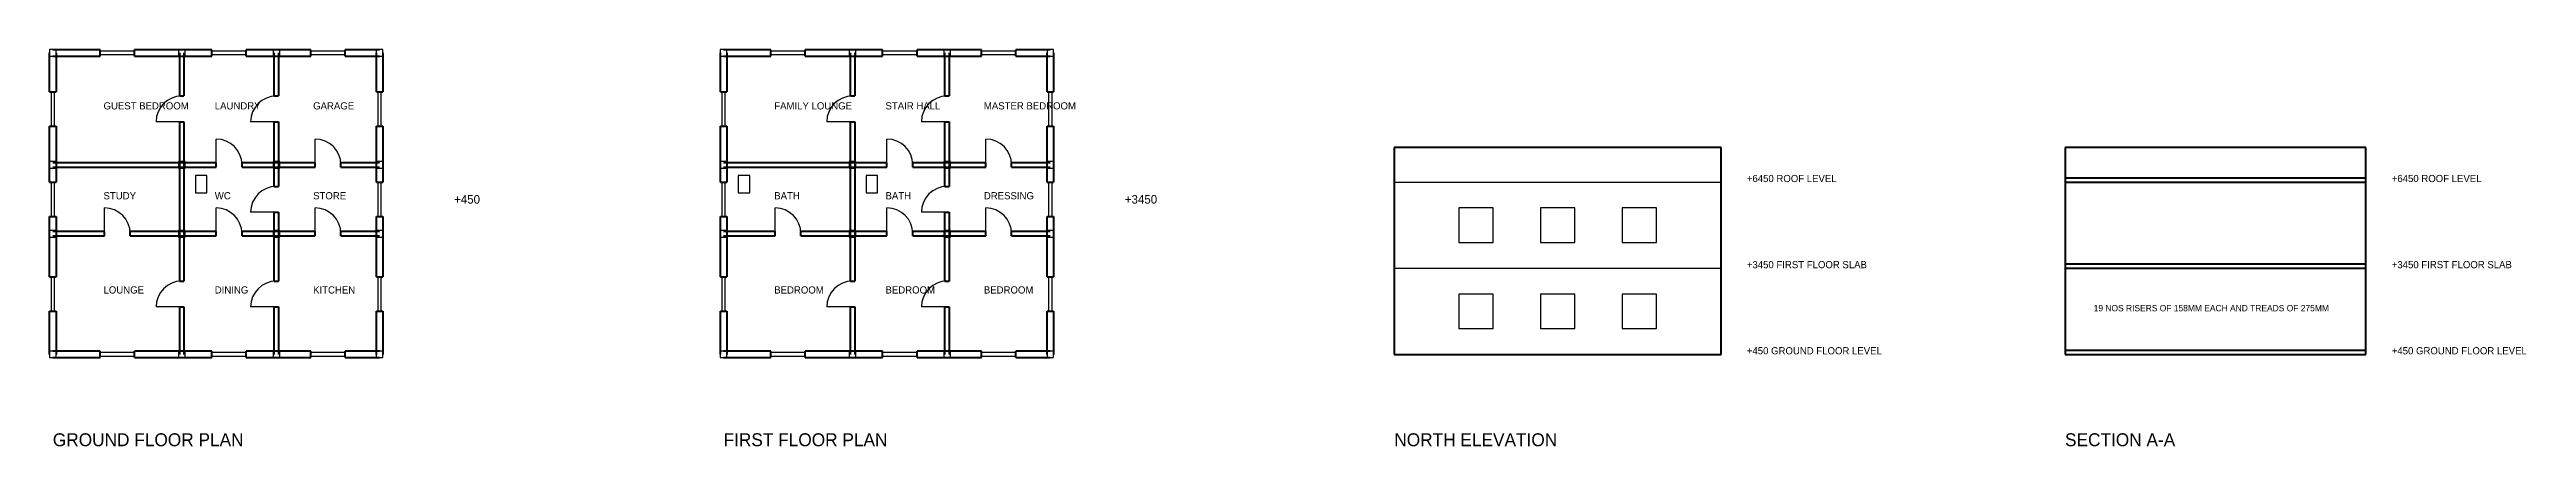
# Model space of a CAD drawing. Header units: metres. Extents: x -0.1 to 86.3, y -3.2 to 10.6.
import ezdxf

# ---------------------------------------------------------------- set-up
doc = ezdxf.new("R2010")
doc.units = ezdxf.units.M
for name, color, linetype in [('COLUMN', 5, 'CONTINUOUS'), ('DOOR', 3, 'CONTINUOUS'), ('SANITARY', 7, 'CONTINUOUS'), ('TEXT', 6, 'CONTINUOUS'), ('WALL', 4, 'CONTINUOUS'), ('WIND', 2, 'CONTINUOUS')]:
    doc.layers.add(name, color=color, linetype=linetype)

msp = doc.modelspace()

# ---------------------------------------------------------------- linework, layer by layer
at = {"layer": 'COLUMN'}
for points in [[(-0.115, 10.385), (0.115, 10.385), (0.115, 10.615), (-0.115, 10.615)], [(4.385, 10.385), (4.615, 10.385), (4.615, 10.615), (4.385, 10.615)], [(7.685, 10.385), (7.915, 10.385), (7.915, 10.615), (7.685, 10.615)], [(11.285, 10.385), (11.515, 10.385), (11.515, 10.615), (11.285, 10.615)], [(23.285, 10.385), (23.515, 10.385), (23.515, 10.615), (23.285, 10.615)], [(27.785, 10.385), (28.015, 10.385), (28.015, 10.615), (27.785, 10.615)], [(31.085, 10.385), (31.315, 10.385), (31.315, 10.615), (31.085, 10.615)], [(34.685, 10.385), (34.915, 10.385), (34.915, 10.615), (34.685, 10.615)], [(-0.115, 6.485), (0.115, 6.485), (0.115, 6.715), (-0.115, 6.715)], [(4.385, 6.485), (4.615, 6.485), (4.615, 6.715), (4.385, 6.715)], [(7.685, 6.485), (7.915, 6.485), (7.915, 6.715), (7.685, 6.715)], [(11.285, 6.485), (11.515, 6.485), (11.515, 6.715), (11.285, 6.715)], [(23.285, 6.485), (23.515, 6.485), (23.515, 6.715), (23.285, 6.715)], [(27.785, 6.485), (28.015, 6.485), (28.015, 6.715), (27.785, 6.715)], [(31.085, 6.485), (31.315, 6.485), (31.315, 6.715), (31.085, 6.715)], [(34.685, 6.485), (34.915, 6.485), (34.915, 6.715), (34.685, 6.715)], [(-0.115, 4.085), (0.115, 4.085), (0.115, 4.315), (-0.115, 4.315)], [(4.385, 4.085), (4.615, 4.085), (4.615, 4.315), (4.385, 4.315)], [(7.685, 4.085), (7.915, 4.085), (7.915, 4.315), (7.685, 4.315)], [(11.285, 4.085), (11.515, 4.085), (11.515, 4.315), (11.285, 4.315)], [(23.285, 4.085), (23.515, 4.085), (23.515, 4.315), (23.285, 4.315)], [(27.785, 4.085), (28.015, 4.085), (28.015, 4.315), (27.785, 4.315)], [(31.085, 4.085), (31.315, 4.085), (31.315, 4.315), (31.085, 4.315)], [(34.685, 4.085), (34.915, 4.085), (34.915, 4.315), (34.685, 4.315)], [(-0.115, -0.115), (0.115, -0.115), (0.115, 0.115), (-0.115, 0.115)], [(4.385, -0.115), (4.615, -0.115), (4.615, 0.115), (4.385, 0.115)], [(7.685, -0.115), (7.915, -0.115), (7.915, 0.115), (7.685, 0.115)], [(11.285, -0.115), (11.515, -0.115), (11.515, 0.115), (11.285, 0.115)], [(23.285, -0.115), (23.515, -0.115), (23.515, 0.115), (23.285, 0.115)], [(27.785, -0.115), (28.015, -0.115), (28.015, 0.115), (27.785, 0.115)], [(31.085, -0.115), (31.315, -0.115), (31.315, 0.115), (31.085, 0.115)], [(34.685, -0.115), (34.915, -0.115), (34.915, 0.115), (34.685, 0.115)]]:
    msp.add_lwpolyline(points, close=True, dxfattribs=at)
at = {"layer": 'DOOR'}
for p, q in [((4.5, 8.1), (3.6, 8.1)), ((7.8, 8.1), (6.9, 8.1)), ((27.9, 8.1), (27, 8.1)), ((31.2, 8.1), (30.3, 8.1)), ((5.7, 6.6), (5.7, 7.5)), ((9.15, 6.6), (9.15, 7.5)), ((29.1, 6.6), (29.1, 7.5)), ((32.55, 6.6), (32.55, 7.5)), ((1.8, 4.2), (1.8, 5.1)), ((5.7, 4.2), (5.7, 5.1)), ((7.8, 4.95), (6.9, 4.95)), ((9.15, 4.2), (9.15, 5.1)), ((25.2, 4.2), (25.2, 5.1)), ((29.1, 4.2), (29.1, 5.1)), ((31.2, 4.95), (30.3, 4.95)), ((32.55, 4.2), (32.55, 5.1)), ((4.5, 1.65), (3.6, 1.65)), ((7.8, 1.65), (6.9, 1.65)), ((27.9, 1.65), (27, 1.65)), ((31.2, 1.65), (30.3, 1.65))]:
    msp.add_line(p, q, dxfattribs=at)
for centre, start, end in [((4.5, 8.1), 90, 180), ((7.8, 8.1), 90, 180), ((27.9, 8.1), 90, 180), ((31.2, 8.1), 90, 180), ((5.7, 6.6), 0, 90), ((9.15, 6.6), 0, 90), ((29.1, 6.6), 0, 90), ((32.55, 6.6), 0, 90), ((7.8, 4.95), 90, 180), ((31.2, 4.95), 90, 180), ((1.8, 4.2), 0, 90), ((5.7, 4.2), 0, 90), ((9.15, 4.2), 0, 90), ((25.2, 4.2), 0, 90), ((29.1, 4.2), 0, 90), ((32.55, 4.2), 0, 90), ((4.5, 1.65), 90, 180), ((7.8, 1.65), 90, 180), ((27.9, 1.65), 90, 180), ((31.2, 1.65), 90, 180)]:
    msp.add_arc(centre, 0.9, start, end, dxfattribs=at)
at = {"layer": 'SANITARY'}
for points in [[(4.975, 5.625), (5.375, 5.625), (5.375, 6.225), (4.975, 6.225)], [(23.9125, 5.625), (24.3125, 5.625), (24.3125, 6.225), (23.9125, 6.225)], [(28.375, 5.625), (28.775, 5.625), (28.775, 6.225), (28.375, 6.225)]]:
    msp.add_lwpolyline(points, close=True, dxfattribs=at)
at = {"layer": 'WALL', "lineweight": 50}
for p, q in [((-0.1125, 9.15), (-0.1125, 10.5)), ((1.65, 10.6125), (0, 10.6125)), ((0, 10.3875), (1.65, 10.3875)), ((0.1125, 10.5), (0.1125, 9.15)), ((1.65, 10.3875), (1.65, 10.6125)), ((4.5, 10.6125), (2.85, 10.6125)), ((2.85, 10.3875), (2.85, 10.6125)), ((2.85, 10.3875), (4.5, 10.3875)), ((4.425, 9), (4.425, 10.5)), ((5.55, 10.6125), (4.5, 10.6125)), ((4.5, 10.3875), (5.55, 10.3875)), ((4.575, 10.5), (4.575, 9)), ((5.55, 10.3875), (5.55, 10.6125)), ((7.8, 10.6125), (6.75, 10.6125)), ((6.75, 10.3875), (6.75, 10.6125)), ((6.75, 10.3875), (7.8, 10.3875)), ((7.725, 9), (7.725, 10.5)), ((9, 10.6125), (7.8, 10.6125)), ((7.8, 10.3875), (9, 10.3875)), ((7.875, 10.5), (7.875, 9)), ((9, 10.3875), (9, 10.6125)), ((11.4, 10.6125), (10.2, 10.6125)), ((10.2, 10.3875), (10.2, 10.6125)), ((10.2, 10.3875), (11.4, 10.3875)), ((11.2875, 9.15), (11.2875, 10.5)), ((11.5125, 10.5), (11.5125, 9.15)), ((23.2875, 9.15), (23.2875, 10.5)), ((25.05, 10.6125), (23.4, 10.6125)), ((23.4, 10.3875), (25.05, 10.3875)), ((23.5125, 10.5), (23.5125, 9.15)), ((25.05, 10.3875), (25.05, 10.6125)), ((27.9, 10.6125), (26.25, 10.6125)), ((26.25, 10.3875), (26.25, 10.6125)), ((26.25, 10.3875), (27.9, 10.3875)), ((27.825, 9), (27.825, 10.5)), ((28.95, 10.6125), (27.9, 10.6125)), ((27.9, 10.3875), (28.95, 10.3875)), ((27.975, 10.5), (27.975, 9)), ((28.95, 10.3875), (28.95, 10.6125)), ((31.2, 10.6125), (30.15, 10.6125)), ((30.15, 10.3875), (30.15, 10.6125)), ((30.15, 10.3875), (31.2, 10.3875)), ((31.125, 9), (31.125, 10.5)), ((32.4, 10.6125), (31.2, 10.6125)), ((31.2, 10.3875), (32.4, 10.3875)), ((31.275, 10.5), (31.275, 9)), ((32.4, 10.3875), (32.4, 10.6125)), ((34.8, 10.6125), (33.6, 10.6125)), ((33.6, 10.3875), (33.6, 10.6125)), ((33.6, 10.3875), (34.8, 10.3875)), ((34.6875, 9.15), (34.6875, 10.5)), ((34.9125, 10.5), (34.9125, 9.15)), ((-0.1125, 9.15), (0.1125, 9.15)), ((4.425, 9), (4.575, 9)), ((7.725, 9), (7.875, 9)), ((11.2875, 9.15), (11.5125, 9.15)), ((23.2875, 9.15), (23.5125, 9.15)), ((27.825, 9), (27.975, 9)), ((31.125, 9), (31.275, 9)), ((34.6875, 9.15), (34.9125, 9.15)), ((-0.1125, 6.6), (-0.1125, 7.95)), ((-0.1125, 7.95), (0.1125, 7.95)), ((0.1125, 7.95), (0.1125, 6.6)), ((4.425, 6.6), (4.425, 8.1)), ((4.425, 8.1), (4.575, 8.1)), ((4.575, 8.1), (4.575, 6.6)), ((7.725, 6.6), (7.725, 8.1)), ((7.725, 8.1), (7.875, 8.1)), ((7.875, 8.1), (7.875, 6.6)), ((11.2875, 6.6), (11.2875, 7.95)), ((11.2875, 7.95), (11.5125, 7.95)), ((11.5125, 7.95), (11.5125, 6.6)), ((23.2875, 6.6), (23.2875, 7.95)), ((23.2875, 7.95), (23.5125, 7.95)), ((23.5125, 7.95), (23.5125, 6.6)), ((27.825, 6.6), (27.825, 8.1)), ((27.825, 8.1), (27.975, 8.1)), ((27.975, 8.1), (27.975, 6.6)), ((31.125, 6.6), (31.125, 8.1)), ((31.125, 8.1), (31.275, 8.1)), ((31.275, 8.1), (31.275, 6.6)), ((34.6875, 6.6), (34.6875, 7.95)), ((34.6875, 7.95), (34.9125, 7.95)), ((34.9125, 7.95), (34.9125, 6.6)), ((58.2, 7.2), (46.8, 7.2)), ((46.8, 7.2), (46.8, 0)), ((58.2, 0), (58.2, 7.2)), ((80.7, 7.2), (70.2, 7.2)), ((70.2, 7.2), (70.2, 0)), ((80.7, 0), (80.7, 7.2)), ((-0.1125, 6), (-0.1125, 6.6)), ((4.5, 6.675), (0, 6.675)), ((0, 6.525), (4.5, 6.525)), ((0.1125, 6.6), (0.1125, 6)), ((4.425, 4.2), (4.425, 6.6)), ((5.7, 6.675), (4.5, 6.675)), ((4.5, 6.525), (5.7, 6.525)), ((4.575, 6.6), (4.575, 4.2)), ((5.7, 6.525), (5.7, 6.675)), ((7.8, 6.675), (6.6, 6.675)), ((6.6, 6.525), (6.6, 6.675)), ((6.6, 6.525), (7.8, 6.525)), ((7.725, 5.85), (7.725, 6.6)), ((9.15, 6.675), (7.8, 6.675)), ((7.8, 6.525), (9.15, 6.525)), ((7.875, 6.6), (7.875, 5.85)), ((9.15, 6.525), (9.15, 6.675)), ((11.4, 6.675), (10.05, 6.675)), ((10.05, 6.525), (10.05, 6.675)), ((10.05, 6.525), (11.4, 6.525)), ((11.2875, 6), (11.2875, 6.6)), ((11.5125, 6.6), (11.5125, 6)), ((23.2875, 6), (23.2875, 6.6)), ((27.9, 6.675), (23.4, 6.675)), ((23.4, 6.525), (27.9, 6.525)), ((23.5125, 6.6), (23.5125, 6)), ((27.825, 4.2), (27.825, 6.6)), ((29.1, 6.675), (27.9, 6.675)), ((27.9, 6.525), (29.1, 6.525)), ((27.975, 6.6), (27.975, 4.2)), ((29.1, 6.525), (29.1, 6.675)), ((31.2, 6.675), (30, 6.675)), ((30, 6.525), (30, 6.675)), ((30, 6.525), (31.2, 6.525)), ((31.125, 5.85), (31.125, 6.6)), ((32.55, 6.675), (31.2, 6.675)), ((31.2, 6.525), (32.55, 6.525)), ((31.275, 6.6), (31.275, 5.85)), ((32.55, 6.525), (32.55, 6.675)), ((34.8, 6.675), (33.45, 6.675)), ((33.45, 6.525), (33.45, 6.675)), ((33.45, 6.525), (34.8, 6.525)), ((34.6875, 6), (34.6875, 6.6)), ((34.9125, 6.6), (34.9125, 6)), ((70.2, 6.15), (80.7, 6.15)), ((-0.1125, 6), (0.1125, 6)), ((7.725, 5.85), (7.875, 5.85)), ((11.2875, 6), (11.5125, 6)), ((23.2875, 6), (23.5125, 6)), ((31.125, 5.85), (31.275, 5.85)), ((34.6875, 6), (34.9125, 6)), ((70.2, 6), (80.7, 6)), ((-0.1125, 4.2), (-0.1125, 4.8)), ((-0.1125, 4.8), (0.1125, 4.8)), ((0.1125, 4.8), (0.1125, 4.2)), ((7.725, 4.2), (7.725, 4.95)), ((7.725, 4.95), (7.875, 4.95)), ((7.875, 4.95), (7.875, 4.2)), ((11.2875, 4.2), (11.2875, 4.8)), ((11.2875, 4.8), (11.5125, 4.8)), ((11.5125, 4.8), (11.5125, 4.2)), ((23.2875, 4.2), (23.2875, 4.8)), ((23.2875, 4.8), (23.5125, 4.8)), ((23.5125, 4.8), (23.5125, 4.2)), ((31.125, 4.2), (31.125, 4.95)), ((31.125, 4.95), (31.275, 4.95)), ((31.275, 4.95), (31.275, 4.2)), ((34.6875, 4.2), (34.6875, 4.8)), ((34.6875, 4.8), (34.9125, 4.8)), ((34.9125, 4.8), (34.9125, 4.2)), ((-0.1125, 2.7), (-0.1125, 4.2)), ((1.8, 4.275), (0, 4.275)), ((0, 4.125), (1.8, 4.125)), ((0.1125, 4.2), (0.1125, 2.7)), ((1.8, 4.125), (1.8, 4.275)), ((4.5, 4.275), (2.7, 4.275)), ((2.7, 4.125), (2.7, 4.275)), ((2.7, 4.125), (4.5, 4.125)), ((4.425, 2.55), (4.425, 4.2)), ((5.7, 4.275), (4.5, 4.275)), ((4.5, 4.125), (5.7, 4.125)), ((4.575, 4.2), (4.575, 2.55)), ((5.7, 4.125), (5.7, 4.275)), ((7.8, 4.275), (6.6, 4.275)), ((6.6, 4.125), (6.6, 4.275)), ((6.6, 4.125), (7.8, 4.125)), ((7.725, 2.55), (7.725, 4.2)), ((9.15, 4.275), (7.8, 4.275)), ((7.8, 4.125), (9.15, 4.125)), ((7.875, 4.2), (7.875, 2.55)), ((9.15, 4.125), (9.15, 4.275)), ((11.4, 4.275), (10.05, 4.275)), ((10.05, 4.125), (10.05, 4.275)), ((10.05, 4.125), (11.4, 4.125)), ((11.2875, 2.7), (11.2875, 4.2)), ((11.5125, 4.2), (11.5125, 2.7)), ((23.2875, 2.7), (23.2875, 4.2)), ((25.2, 4.275), (23.4, 4.275)), ((23.4, 4.125), (25.2, 4.125)), ((23.5125, 4.2), (23.5125, 2.7)), ((25.2, 4.125), (25.2, 4.275)), ((27.9, 4.275), (26.1, 4.275)), ((26.1, 4.125), (26.1, 4.275)), ((26.1, 4.125), (27.9, 4.125)), ((27.825, 2.55), (27.825, 4.2)), ((29.1, 4.275), (27.9, 4.275)), ((27.9, 4.125), (29.1, 4.125)), ((27.975, 4.2), (27.975, 2.55)), ((29.1, 4.125), (29.1, 4.275)), ((31.2, 4.275), (30, 4.275)), ((30, 4.125), (30, 4.275)), ((30, 4.125), (31.2, 4.125)), ((31.125, 2.55), (31.125, 4.2)), ((32.55, 4.275), (31.2, 4.275)), ((31.2, 4.125), (32.55, 4.125)), ((31.275, 4.2), (31.275, 2.55)), ((32.55, 4.125), (32.55, 4.275)), ((34.8, 4.275), (33.45, 4.275)), ((33.45, 4.125), (33.45, 4.275)), ((33.45, 4.125), (34.8, 4.125)), ((34.6875, 2.7), (34.6875, 4.2)), ((34.9125, 4.2), (34.9125, 2.7)), ((-0.1125, 2.7), (0.1125, 2.7)), ((11.2875, 2.7), (11.5125, 2.7)), ((23.2875, 2.7), (23.5125, 2.7)), ((34.6875, 2.7), (34.9125, 2.7)), ((70.2, 3.15), (80.7, 3.15)), ((70.2, 3), (80.7, 3)), ((4.425, 2.55), (4.575, 2.55)), ((7.725, 2.55), (7.875, 2.55)), ((27.825, 2.55), (27.975, 2.55)), ((31.125, 2.55), (31.275, 2.55)), ((-0.1125, 0), (-0.1125, 1.5)), ((-0.1125, 1.5), (0.1125, 1.5)), ((0.1125, 1.5), (0.1125, 0)), ((4.425, 0), (4.425, 1.65)), ((4.425, 1.65), (4.575, 1.65)), ((4.575, 1.65), (4.575, 0)), ((7.725, 0), (7.725, 1.65)), ((7.725, 1.65), (7.875, 1.65)), ((7.875, 1.65), (7.875, 0)), ((11.2875, 0), (11.2875, 1.5)), ((11.2875, 1.5), (11.5125, 1.5)), ((11.5125, 1.5), (11.5125, 0)), ((23.2875, 0), (23.2875, 1.5)), ((23.2875, 1.5), (23.5125, 1.5)), ((23.5125, 1.5), (23.5125, 0)), ((27.825, 0), (27.825, 1.65)), ((27.825, 1.65), (27.975, 1.65)), ((27.975, 1.65), (27.975, 0)), ((31.125, 0), (31.125, 1.65)), ((31.125, 1.65), (31.275, 1.65)), ((31.275, 1.65), (31.275, 0)), ((34.6875, 0), (34.6875, 1.5)), ((34.6875, 1.5), (34.9125, 1.5)), ((34.9125, 1.5), (34.9125, 0)), ((1.65, 0.1125), (0, 0.1125)), ((1.65, -0.1125), (1.65, 0.1125)), ((4.5, 0.1125), (2.85, 0.1125)), ((2.85, -0.1125), (2.85, 0.1125)), ((5.55, 0.1125), (4.5, 0.1125)), ((5.55, -0.1125), (5.55, 0.1125)), ((7.8, 0.1125), (6.75, 0.1125)), ((6.75, -0.1125), (6.75, 0.1125)), ((9, 0.1125), (7.8, 0.1125)), ((9, -0.1125), (9, 0.1125)), ((11.4, 0.1125), (10.2, 0.1125)), ((10.2, -0.1125), (10.2, 0.1125)), ((25.05, 0.1125), (23.4, 0.1125)), ((25.05, -0.1125), (25.05, 0.1125)), ((27.9, 0.1125), (26.25, 0.1125)), ((26.25, -0.1125), (26.25, 0.1125)), ((28.95, 0.1125), (27.9, 0.1125)), ((28.95, -0.1125), (28.95, 0.1125)), ((31.2, 0.1125), (30.15, 0.1125)), ((30.15, -0.1125), (30.15, 0.1125)), ((32.4, 0.1125), (31.2, 0.1125)), ((32.4, -0.1125), (32.4, 0.1125)), ((34.8, 0.1125), (33.6, 0.1125)), ((33.6, -0.1125), (33.6, 0.1125)), ((46.8, 0), (58.2, 0)), ((70.2, 0.15), (80.7, 0.15)), ((70.2, 0), (80.7, 0)), ((70.2, 0), (80.7, 0)), ((0, -0.1125), (1.65, -0.1125)), ((2.85, -0.1125), (4.5, -0.1125)), ((4.5, -0.1125), (5.55, -0.1125)), ((6.75, -0.1125), (7.8, -0.1125)), ((7.8, -0.1125), (9, -0.1125)), ((10.2, -0.1125), (11.4, -0.1125)), ((23.4, -0.1125), (25.05, -0.1125)), ((26.25, -0.1125), (27.9, -0.1125)), ((27.9, -0.1125), (28.95, -0.1125)), ((30.15, -0.1125), (31.2, -0.1125)), ((31.2, -0.1125), (32.4, -0.1125)), ((33.6, -0.1125), (34.8, -0.1125))]:
    msp.add_line(p, q, dxfattribs=at)
at = {"layer": 'WALL'}
for p, q in [((46.8, 6), (58.2, 6)), ((46.8, 3), (58.2, 3)), ((46.8, 0), (58.2, 0))]:
    msp.add_line(p, q, dxfattribs=at)
at = {"layer": 'WIND'}
for points in [[(1.65, 10.44), (2.85, 10.44), (2.85, 10.56), (1.65, 10.56)], [(5.55, 10.44), (6.75, 10.44), (6.75, 10.56), (5.55, 10.56)], [(9, 10.44), (10.2, 10.44), (10.2, 10.56), (9, 10.56)], [(25.05, 10.44), (26.25, 10.44), (26.25, 10.56), (25.05, 10.56)], [(28.95, 10.44), (30.15, 10.44), (30.15, 10.56), (28.95, 10.56)], [(32.4, 10.44), (33.6, 10.44), (33.6, 10.56), (32.4, 10.56)], [(-0.06, 7.95), (0.06, 7.95), (0.06, 9.15), (-0.06, 9.15)], [(11.34, 7.95), (11.46, 7.95), (11.46, 9.15), (11.34, 9.15)], [(23.34, 7.95), (23.46, 7.95), (23.46, 9.15), (23.34, 9.15)], [(34.74, 7.95), (34.86, 7.95), (34.86, 9.15), (34.74, 9.15)], [(-0.06, 4.8), (0.06, 4.8), (0.06, 6), (-0.06, 6)], [(11.34, 4.8), (11.46, 4.8), (11.46, 6), (11.34, 6)], [(23.34, 4.8), (23.46, 4.8), (23.46, 6), (23.34, 6)], [(34.74, 4.8), (34.86, 4.8), (34.86, 6), (34.74, 6)], [(49.05, 3.9), (50.25, 3.9), (50.25, 5.1), (49.05, 5.1)], [(51.9, 3.9), (53.1, 3.9), (53.1, 5.1), (51.9, 5.1)], [(54.75, 3.9), (55.95, 3.9), (55.95, 5.1), (54.75, 5.1)], [(-0.06, 1.5), (0.06, 1.5), (0.06, 2.7), (-0.06, 2.7)], [(11.34, 1.5), (11.46, 1.5), (11.46, 2.7), (11.34, 2.7)], [(23.34, 1.5), (23.46, 1.5), (23.46, 2.7), (23.34, 2.7)], [(34.74, 1.5), (34.86, 1.5), (34.86, 2.7), (34.74, 2.7)], [(49.05, 0.9), (50.25, 0.9), (50.25, 2.1), (49.05, 2.1)], [(51.9, 0.9), (53.1, 0.9), (53.1, 2.1), (51.9, 2.1)], [(54.75, 0.9), (55.95, 0.9), (55.95, 2.1), (54.75, 2.1)], [(1.65, -0.06), (2.85, -0.06), (2.85, 0.06), (1.65, 0.06)], [(5.55, -0.06), (6.75, -0.06), (6.75, 0.06), (5.55, 0.06)], [(9, -0.06), (10.2, -0.06), (10.2, 0.06), (9, 0.06)], [(25.05, -0.06), (26.25, -0.06), (26.25, 0.06), (25.05, 0.06)], [(28.95, -0.06), (30.15, -0.06), (30.15, 0.06), (28.95, 0.06)], [(32.4, -0.06), (33.6, -0.06), (33.6, 0.06), (32.4, 0.06)]]:
    msp.add_lwpolyline(points, close=True, dxfattribs=at)

# ---------------------------------------------------------------- texts
at = {"layer": 'TEXT'}
for s, height, p in [('GUEST BEDROOM', 0.25, (1.7688, 8.5313)), ('LAUNDRY', 0.25, (5.65, 8.5313)), ('GARAGE', 0.25, (9.0813, 8.5313)), ('FAMILY LOUNGE', 0.25, (25.1687, 8.5313)), ('STAIR HALL', 0.25, (29.05, 8.5313)), ('MASTER BEDROOM', 0.25, (32.4813, 8.5313)), ('+6450 ROOF LEVEL', 0.25, (59.1, 6)), ('+6450 ROOF LEVEL', 0.25, (81.6, 6)), ('STUDY', 0.25, (1.7688, 5.4)), ('WC', 0.25, (5.65, 5.4)), ('STORE', 0.25, (9.0813, 5.4)), ('+450', 0.3, (14, 5.25)), ('BATH', 0.25, (25.1687, 5.4)), ('BATH', 0.25, (29.05, 5.4)), ('DRESSING', 0.25, (32.4813, 5.4)), ('+3450', 0.3, (37.4, 5.25)), ('+3450 FIRST FLOOR SLAB', 0.25, (59.1, 3)), ('+3450 FIRST FLOOR SLAB', 0.25, (81.6, 3)), ('LOUNGE', 0.25, (1.7688, 2.1187)), ('DINING', 0.25, (5.65, 2.1187)), ('KITCHEN', 0.25, (9.0813, 2.1187)), ('BEDROOM', 0.25, (25.1687, 2.1187)), ('BEDROOM', 0.25, (29.05, 2.1187)), ('BEDROOM', 0.25, (32.4813, 2.1187)), ('19 NOS RISERS OF 158MM EACH AND TREADS OF 275MM', 0.22, (71.2, 1.5)), ('+450 GROUND FLOOR LEVEL', 0.25, (59.1, 0)), ('+450 GROUND FLOOR LEVEL', 0.25, (81.6, 0)), ('GROUND FLOOR PLAN', 0.45, (0, -3.2)), ('FIRST FLOOR PLAN', 0.45, (23.4, -3.2)), ('NORTH ELEVATION', 0.45, (46.8, -3.2)), ('SECTION A-A', 0.45, (70.2, -3.2))]:
    msp.add_text(s, height=height, dxfattribs=at).set_placement(p)

doc.saveas('drawing.dxf')
